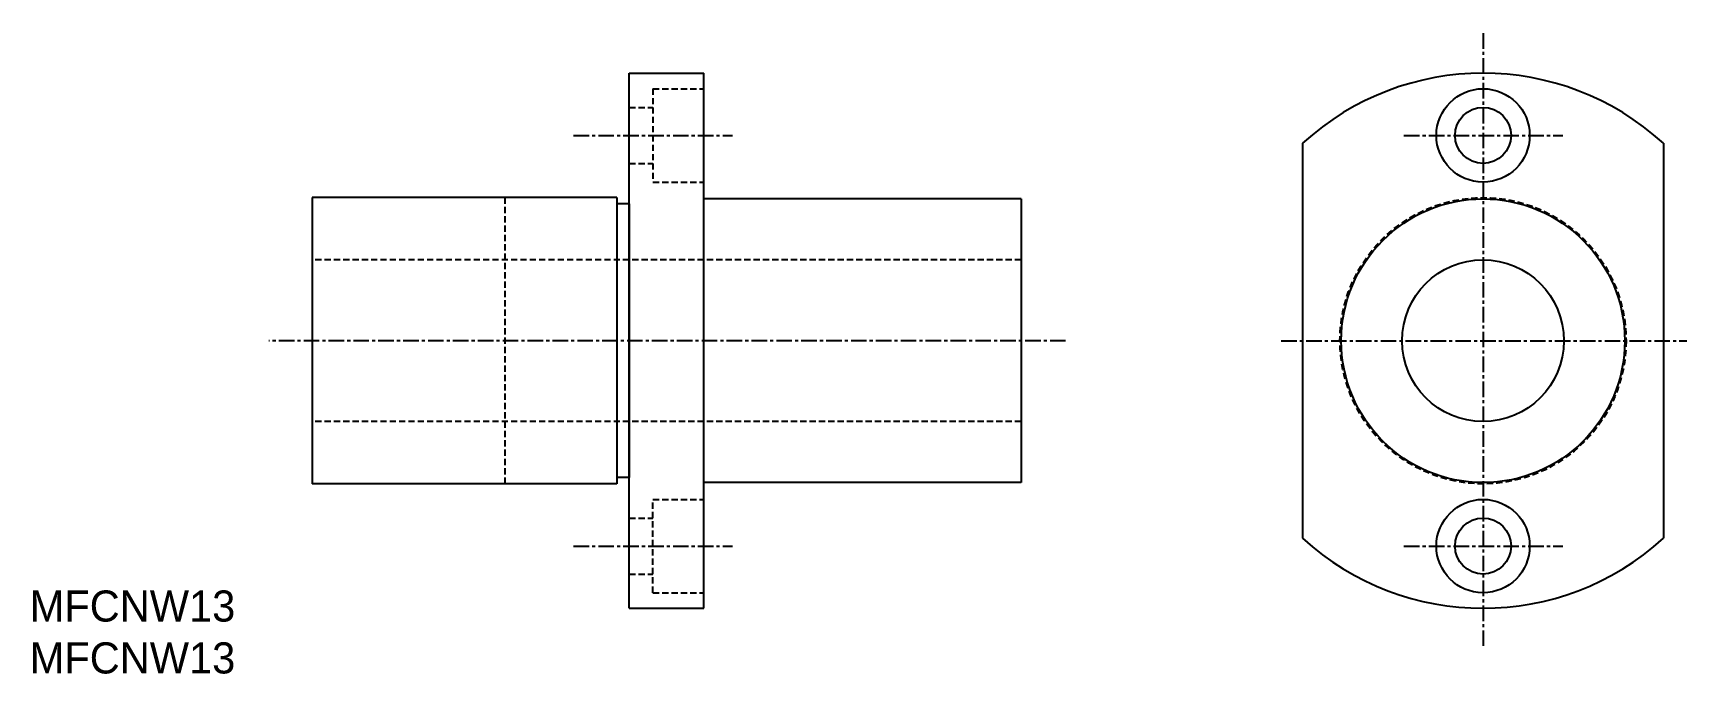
# Model space of a CAD drawing. Extents: x 10 to 143, y 10 to 61.
import ezdxf

# ---------------------------------------------------------------- set-up
doc = ezdxf.new("R2010")
doc.units = 0
doc.linetypes.add('CENTER', pattern=[2, 1.25, -0.25, 0.25, -0.25])
doc.linetypes.add('DASHED', pattern=[0.75, 0.5, -0.25])
doc.layers.get('0').update_dxf_attribs({"linetype": 'CONTINUOUS'})
doc.layers.add('CENTER', color=1, linetype='CENTER')

msp = doc.modelspace()

# ---------------------------------------------------------------- linework, layer by layer
at = {"color": 7, "linetype": 'CONTINUOUS'}
for p, q in [((58.2, 15.24), (58.2, 58.24)), ((58.2, 58.24), (64.2, 58.24)), ((64.2, 15.24), (64.2, 58.24)), ((112.34, 52.61), (112.34, 20.87)), ((141.34, 52.61), (141.34, 20.87)), ((57.2, 48.24), (32.7, 48.24)), ((32.7, 48.24), (32.7, 25.24)), ((57.2, 48.24), (57.2, 25.24)), ((89.7, 48.14), (64.2, 48.14)), ((89.7, 48.14), (89.7, 25.34)), ((58.2, 47.74), (57.2, 47.74)), ((58.2, 47.74), (58.2, 25.74)), ((58.2, 25.74), (57.2, 25.74)), ((89.7, 25.34), (64.2, 25.34)), ((57.2, 25.24), (32.7, 25.24)), ((58.2, 15.24), (64.2, 15.24))]:
    msp.add_line(p, q, dxfattribs=at)
at = {"color": 3, "linetype": 'DASHED'}
for p, q in [((60.1, 56.99), (60.1, 49.49)), ((60.1, 56.99), (64.2, 56.99)), ((58.2, 55.49), (60.1, 55.49)), ((58.2, 50.99), (60.1, 50.99)), ((60.1, 49.49), (64.2, 49.49)), ((48.2, 48.24), (48.2, 25.24)), ((89.7, 43.24), (32.7, 43.24)), ((89.7, 30.24), (32.7, 30.24)), ((60.1, 16.49), (60.1, 23.99)), ((60.1, 23.99), (64.2, 23.99)), ((58.2, 22.49), (60.1, 22.49)), ((58.2, 17.99), (60.1, 17.99)), ((60.1, 16.49), (64.2, 16.49))]:
    msp.add_line(p, q, dxfattribs=at)
at = {"color": 7, "linetype": 'CONTINUOUS'}
for centre, radius in [((126.84, 53.24), 3.75), ((126.84, 53.24), 2.25), ((126.84, 36.74), 11.4), ((126.84, 36.74), 6.5), ((126.84, 20.24), 3.75), ((126.84, 20.24), 2.25)]:
    msp.add_circle(centre, radius, dxfattribs=at)
at = {"color": 3, "linetype": 'DASHED'}
msp.add_circle((126.84, 36.74), 11.5, dxfattribs=at)
at = {"color": 7, "linetype": 'CONTINUOUS'}
for start, end in [(47.591, 132.409), (227.591, 312.409)]:
    msp.add_arc((126.84, 36.74), 21.5, start, end, dxfattribs=at)
at = {"layer": 'CENTER', "color": 1, "linetype": 'CENTER'}
for p, q in [((126.84, 61.46), (126.84, 12.02)), ((53.72, 53.24), (66.49, 53.24)), ((120.48, 53.24), (133.25, 53.24)), ((93.28, 36.74), (29.23, 36.74)), ((110.62, 36.74), (143.23, 36.74)), ((53.72, 20.24), (66.49, 20.24)), ((120.48, 20.24), (133.25, 20.24))]:
    msp.add_line(p, q, dxfattribs=at)

# ---------------------------------------------------------------- texts
at = {"color": 7, "linetype": 'CONTINUOUS'}
for p in [(10, 14.17), (10, 10)]:
    msp.add_text('MFCNW13', height=2.5, dxfattribs=at).set_placement(p)

doc.saveas('drawing.dxf')
